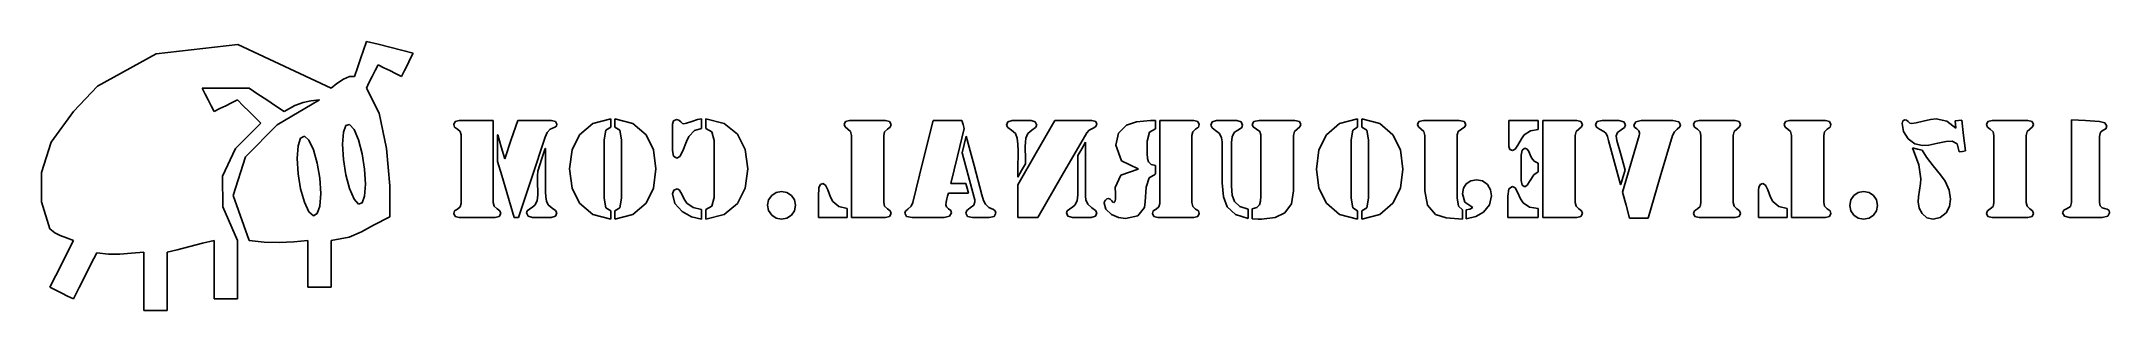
# Model space of a CAD drawing. Extents: x 0 to 56.3, y 0 to 7.4.
import ezdxf

# ---------------------------------------------------------------- set-up
doc = ezdxf.new("R2010")
doc.units = 0
doc.layers.add('Layer_1', color=7, linetype='CONTINUOUS')

msp = doc.modelspace()

# ---------------------------------------------------------------- linework, layer by layer
at = {"layer": 'Layer_1', "color": 7}
for p, q in [((8.808765, 7.120862), (8.888451, 7.359876)), ((8.888451, 7.359876), (9.207191, 7.280177)), ((1.574967, 6.137318), (3.169038, 7.019629)), ((3.169038, 7.019629), (5.39164, 7.276339)), ((5.39164, 7.276339), (7.932232, 6.08697)), ((8.649396, 6.64275), (8.729079, 6.88182)), ((8.729079, 6.88182), (8.808765, 7.120862)), ((9.207191, 7.280177), (9.525931, 7.200506)), ((9.525931, 7.200506), (9.844669, 7.120862)), ((9.844669, 7.120862), (10.163407, 7.041191)), ((10.083721, 6.88182), (10.004035, 6.722421)), ((10.163407, 7.041191), (10.083721, 6.88182)), ((7.932232, 6.08697), (8.089625, 6.21476)), ((8.089625, 6.21476), (8.262769, 6.33016)), ((8.262769, 6.33016), (8.430019, 6.403651)), ((8.430019, 6.403651), (8.569713, 6.403651)), ((8.569713, 6.403651), (8.649396, 6.64275)), ((8.968134, 6.244337), (8.888451, 6.084938)), ((9.047817, 6.403651), (8.968134, 6.244337)), ((9.127503, 6.563022), (9.047817, 6.403651)), ((9.207188, 6.722421), (9.127503, 6.563022)), ((9.36656, 6.64275), (9.207188, 6.722421)), ((9.525931, 6.563107), (9.36656, 6.64275)), ((9.6853, 6.483379), (9.525931, 6.563107)), ((9.844669, 6.403651), (9.6853, 6.483379)), ((9.924352, 6.563022), (9.844669, 6.403651)), ((10.004035, 6.722421), (9.924352, 6.563022)), ((0.919975, 5.449514), (1.574967, 6.137318)), ((4.744855, 6.085248), (4.426118, 6.085248)), ((4.426118, 6.085248), (4.505801, 5.925934)), ((4.505801, 5.925934), (4.585484, 5.766534)), ((4.585484, 5.766534), (4.66517, 5.607164)), ((5.063593, 6.085248), (4.744855, 6.085248)), ((5.382334, 6.085248), (5.063593, 6.085248)), ((5.063593, 5.607135), (5.222962, 5.686807)), ((5.222962, 5.686807), (5.382331, 5.766534)), ((5.382331, 5.766534), (5.541703, 5.607164)), ((5.701074, 6.085248), (5.382334, 6.085248)), ((5.940127, 5.925934), (5.701074, 6.085248)), ((6.179178, 5.766534), (5.940127, 5.925934)), ((6.418233, 5.607164), (6.179178, 5.766534)), ((6.46371, 5.088044), (7.613506, 5.766591)), ((7.169225, 5.699422), (6.943748, 5.609591)), ((7.377789, 5.743166), (7.169225, 5.699422)), ((7.613506, 5.766591), (7.377789, 5.743166)), ((8.888451, 6.084938), (9.237632, 5.40275)), ((0.318425, 4.619132), (0.919975, 5.449514)), ((4.66517, 5.607164), (4.744855, 5.447764)), ((4.744855, 5.447764), (4.904224, 5.527464)), ((4.904224, 5.527464), (5.063593, 5.607135)), ((6.019807, 5.129051), (5.327904, 4.444577)), ((5.541703, 5.607164), (5.701074, 5.447764)), ((5.60032, 4.216147), (6.46371, 5.088044)), ((5.701074, 5.447764), (5.860441, 5.28845)), ((5.860441, 5.28845), (6.019807, 5.129051)), ((6.657288, 5.447764), (6.418233, 5.607164)), ((6.943748, 5.609591), (6.657288, 5.447764)), ((8.333875, 5.068909), (8.267226, 4.884364)), ((8.432726, 5.098881), (8.333875, 5.068909)), ((8.553777, 4.961862), (8.432726, 5.098881)), ((9.237632, 5.40275), (9.44051, 4.443279)), ((11.303092, 5.176888), (11.265565, 5.097244)), ((11.265565, 5.097244), (11.290279, 5.026774)), ((11.415665, 5.203416), (11.303092, 5.176888)), ((11.878777, 5.203416), (11.415665, 5.203416)), ((12.34189, 5.203416), (11.878777, 5.203416)), ((12.341887, 4.088667), (12.341887, 5.203445)), ((13.004536, 5.203416), (12.828809, 4.683535)), ((13.465818, 5.203416), (13.004536, 5.203416)), ((13.9271, 5.203416), (13.465818, 5.203416)), ((14.034183, 5.17971), (13.9271, 5.203416)), ((14.069877, 5.108364), (14.034183, 5.17971)), ((14.056147, 5.054403), (14.069877, 5.108364)), ((15.045432, 5.121092), (14.686656, 4.819058)), ((15.536, 5.251027), (15.045432, 5.121092)), ((15.536, 5.139352), (15.536, 5.251027)), ((15.536, 5.027677), (15.536, 5.139352)), ((16.136399, 5.121064), (15.645829, 5.251027)), ((15.645829, 5.251027), (15.645829, 5.139352)), ((15.645829, 5.139352), (15.645829, 5.027677)), ((16.495174, 4.819058), (16.136399, 5.121064)), ((17.244219, 5.199832), (17.217678, 5.100885)), ((17.217678, 5.100885), (17.217678, 4.743959)), ((17.323843, 5.232514), (17.244219, 5.199832)), ((17.387912, 5.217274), (17.323843, 5.232514)), ((17.440995, 5.170594), (17.387912, 5.217274)), ((17.484929, 5.126398), (17.440995, 5.170594)), ((17.521538, 5.111722), (17.484929, 5.126398)), ((17.593843, 5.128091), (17.521538, 5.111722)), ((17.737535, 5.177452), (17.593843, 5.128091)), ((17.893127, 5.228732), (17.737535, 5.177452)), ((18.008446, 5.251027), (17.893127, 5.228732)), ((18.008446, 5.121064), (18.008446, 5.251027)), ((18.008446, 4.991101), (18.008446, 5.121064)), ((18.620748, 5.127499), (18.118279, 5.251027)), ((18.118279, 5.251027), (18.118279, 5.121064)), ((18.118279, 5.121064), (18.118279, 4.991129)), ((18.985929, 4.830008), (18.620748, 5.127499)), ((21.922432, 5.176888), (21.885819, 5.097216)), ((21.885819, 5.097216), (21.910533, 5.029539)), ((22.032259, 5.203416), (21.922432, 5.176888)), ((22.520999, 5.203416), (22.032259, 5.203416)), ((23.009738, 5.203416), (22.520999, 5.203416)), ((23.122313, 5.176888), (23.009738, 5.203416)), ((23.159836, 5.097273), (23.122313, 5.176888)), ((23.135122, 5.026774), (23.159836, 5.097273)), ((24.302342, 5.203304), (24.02777, 4.09036)), ((24.694066, 5.203304), (24.302342, 5.203304)), ((25.085789, 5.203304), (24.694066, 5.203304)), ((25.118739, 5.093463), (25.085789, 5.203304)), ((25.151689, 4.98365), (25.118739, 5.093463)), ((26.340212, 5.173247), (26.30177, 5.082654)), ((26.30177, 5.082654), (26.336554, 5.015823)), ((26.455531, 5.203247), (26.340212, 5.173247)), ((26.713629, 5.203247), (26.455531, 5.203247)), ((26.971728, 5.203247), (26.713629, 5.203247)), ((27.084304, 5.173247), (26.971728, 5.203247)), ((27.121827, 5.082654), (27.084304, 5.173247)), ((27.087962, 5.015823), (27.121827, 5.082654)), ((27.619689, 5.203614), (27.112644, 4.326834)), ((28.121241, 5.203614), (27.619689, 5.203614)), ((28.622794, 5.203614), (28.121241, 5.203614)), ((28.727131, 5.178778), (28.622794, 5.203614)), ((28.76191, 5.10461), (28.727131, 5.178778)), ((28.735381, 5.044158), (28.76191, 5.10461)), ((29.567296, 5.078815), (29.350385, 4.863762)), ((29.840955, 5.172146), (29.567296, 5.078815)), ((30.215289, 5.203416), (29.840955, 5.172146)), ((30.284846, 5.203416), (30.215289, 5.203416)), ((30.354405, 5.203416), (30.284846, 5.203416)), ((30.354405, 5.091769), (30.354405, 5.203416)), ((30.354405, 4.980094), (30.354405, 5.091769)), ((30.930974, 5.201046), (30.467861, 5.201046)), ((30.467909, 5.201356), (30.467909, 4.071959)), ((31.394086, 5.201046), (30.930974, 5.201046)), ((31.506662, 5.174799), (31.394086, 5.201046)), ((31.544183, 5.095156), (31.506662, 5.174799)), ((31.519489, 5.024657), (31.544183, 5.095156)), ((31.899137, 5.171017), (31.860695, 5.080368)), ((31.860695, 5.080368), (31.892728, 5.005296)), ((32.014456, 5.200989), (31.899137, 5.171017)), ((32.290859, 5.200989), (32.014456, 5.200989)), ((32.567261, 5.200989), (32.290859, 5.200989)), ((32.682586, 5.171017), (32.567261, 5.200989)), ((32.721025, 5.080368), (32.682586, 5.171017)), ((32.700874, 5.018166), (32.721025, 5.080368)), ((33.028523, 5.176746), (32.980926, 5.099841)), ((32.980926, 5.099841), (33.011143, 5.029314)), ((33.171296, 5.202429), (33.028523, 5.176746)), ((33.660034, 5.202429), (33.171296, 5.202429)), ((34.148775, 5.202429), (33.660034, 5.202429)), ((34.266843, 5.1759), (34.148775, 5.202429)), ((34.306196, 5.096285), (34.266843, 5.1759)), ((34.281502, 5.028467), (34.306196, 5.096285)), ((35.362413, 5.120048), (35.003635, 4.817986)), ((35.852983, 5.249955), (35.362413, 5.120048)), ((35.852983, 5.13828), (35.852983, 5.249955)), ((35.852983, 5.026661), (35.852983, 5.13828)), ((36.453382, 5.119992), (35.962812, 5.249955)), ((35.962812, 5.249955), (35.962812, 5.13828)), ((35.962812, 5.13828), (35.962812, 5.026661)), ((36.812155, 4.817986), (36.453382, 5.119992)), ((37.519703, 5.175843), (37.479429, 5.096172)), ((37.479429, 5.096172), (37.505055, 5.028495)), ((37.640511, 5.202372), (37.519703, 5.175843)), ((38.125591, 5.202372), (37.640511, 5.202372)), ((38.610666, 5.202372), (38.125591, 5.202372)), ((38.747942, 5.176803), (38.610655, 5.202485)), ((38.793702, 5.099954), (38.747942, 5.176803)), ((38.764432, 5.032249), (38.793702, 5.099954)), ((40.363834, 5.202259), (39.96296, 5.202259)), ((39.96296, 5.202259), (39.96296, 4.850836)), ((40.764711, 5.202259), (40.363834, 5.202259)), ((40.764711, 5.081468), (40.764711, 5.202259)), ((40.764711, 4.960649), (40.764711, 5.081468)), ((41.35228, 5.202231), (40.889171, 5.202231)), ((40.889171, 5.202231), (40.889171, 3.884253)), ((41.815393, 5.202231), (41.35228, 5.202231)), ((41.927969, 5.175702), (41.815393, 5.202231)), ((41.965493, 5.096087), (41.927969, 5.175702)), ((41.940798, 5.028298), (41.965493, 5.096087)), ((42.366579, 5.174884), (42.321731, 5.092588)), ((42.321731, 5.092588), (42.350119, 5.025729)), ((42.501117, 5.202259), (42.366579, 5.174884)), ((42.729928, 5.202259), (42.501117, 5.202259)), ((42.95874, 5.202259), (42.729928, 5.202259)), ((43.096024, 5.173247), (42.95874, 5.202259)), ((43.141787, 5.085419), (43.096024, 5.173247)), ((43.11066, 5.018589), (43.141787, 5.085419)), ((43.415469, 5.17113), (43.365132, 5.077828)), ((43.365132, 5.077828), (43.385282, 5.024685)), ((43.566483, 5.202429), (43.415469, 5.17113)), ((43.998481, 5.202429), (43.566483, 5.202429)), ((44.430472, 5.202429), (43.998481, 5.202429)), ((44.586979, 5.173106), (44.430472, 5.202429)), ((44.63915, 5.08525), (44.586979, 5.173106)), ((44.616262, 5.028495), (44.63915, 5.08525)), ((45.028182, 5.175815), (44.990667, 5.096116)), ((44.990667, 5.096116), (45.016292, 5.025645)), ((45.140752, 5.202062), (45.028182, 5.175815)), ((45.629519, 5.202288), (45.140783, 5.202288)), ((46.118263, 5.202288), (45.629519, 5.202288)), ((46.230836, 5.175759), (46.118263, 5.202288)), ((46.268352, 5.096116), (46.230836, 5.175759)), ((46.243657, 5.028354), (46.268352, 5.096116)), ((47.489719, 5.175618), (47.453132, 5.095974)), ((47.453132, 5.095974), (47.477826, 5.028269)), ((47.599546, 5.202146), (47.489719, 5.175618)), ((48.088287, 5.202146), (47.599546, 5.202146)), ((48.577028, 5.202146), (48.088287, 5.202146)), ((48.689604, 5.175618), (48.577028, 5.202146)), ((48.72712, 5.096003), (48.689604, 5.175618)), ((48.702397, 5.025504), (48.72712, 5.096003)), ((50.679945, 5.200171), (50.660726, 5.125946)), ((50.660726, 5.125946), (50.702839, 4.908156)), ((50.737603, 5.225006), (50.679945, 5.200171)), ((50.779713, 5.212306), (50.737603, 5.225006)), ((50.825473, 5.173896), (50.779713, 5.212306)), ((50.873984, 5.135457), (50.825473, 5.173896)), ((50.931642, 5.122757), (50.873984, 5.135457)), ((51.0433, 5.13828), (50.931642, 5.122757)), ((51.231842, 5.184987), (51.0433, 5.13828)), ((51.432276, 5.23432), (51.231842, 5.184987)), ((51.586956, 5.250689), (51.432276, 5.23432)), ((51.878004, 5.187556), (51.586956, 5.250689)), ((52.128775, 4.998072), (51.878004, 5.187556)), ((52.198292, 5.206464), (52.110431, 5.199409)), ((52.110431, 5.199409), (52.119603, 5.098768)), ((52.119603, 5.098768), (52.128775, 4.998072)), ((52.286159, 5.21352), (52.198292, 5.206464)), ((52.337408, 4.794364), (52.286159, 5.21352)), ((52.997184, 5.176182), (52.959668, 5.096511)), ((52.959668, 5.096511), (52.985294, 5.026012)), ((53.109754, 5.202429), (52.997184, 5.176182)), ((53.598512, 5.202372), (53.109774, 5.202372)), ((54.087248, 5.202372), (53.598512, 5.202372)), ((54.199826, 5.176126), (54.087248, 5.202372)), ((54.237342, 5.096511), (54.199826, 5.176126)), ((54.212647, 5.028721), (54.237342, 5.096511)), ((55.652636, 5.201949), (55.271901, 5.225656)), ((55.271977, 5.224668), (55.271977, 4.097077)), ((56.033379, 5.178242), (55.652636, 5.201949)), ((56.178904, 5.139775), (56.033379, 5.178242)), ((56.227409, 5.046473), (56.178904, 5.139775)), ((0.048255, 3.791233), (0.318425, 4.619132)), ((7.031479, 4.515867), (7.006307, 4.174208)), ((7.100128, 4.723131), (7.031479, 4.515867)), ((7.201945, 4.780083), (7.100128, 4.723131)), ((7.326627, 4.670637), (7.201945, 4.780083)), ((7.45131, 4.408058), (7.326627, 4.670637)), ((8.267226, 4.884364), (8.242782, 4.55851)), ((8.242782, 4.55851), (8.267231, 4.1472)), ((8.67483, 4.675943), (8.553777, 4.961862)), ((8.773683, 4.300334), (8.67483, 4.675943)), ((11.290279, 5.026774), (11.364412, 4.969144)), ((11.364412, 4.969144), (11.438548, 4.90776)), ((11.438548, 4.90776), (11.463257, 4.819058)), ((11.463257, 4.819058), (11.463257, 3.881854)), ((12.462707, 4.811692), (12.459041, 4.811692)), ((12.459041, 4.811692), (12.459041, 4.451068)), ((12.466373, 4.811692), (12.462707, 4.811692)), ((12.559728, 4.487673), (12.466373, 4.811692)), ((12.828809, 4.683535), (12.653083, 4.163682)), ((13.387105, 3.657826), (13.751371, 4.748785)), ((13.751371, 4.748785), (13.810862, 4.879651)), ((13.810862, 4.879651), (13.886827, 4.964798)), ((13.886827, 4.964798), (13.929843, 4.987093)), ((13.929843, 4.987093), (14.014961, 5.023782)), ((14.014961, 5.023782), (14.056147, 5.054403)), ((14.686656, 4.819058), (14.483474, 4.406252)), ((15.356613, 4.679894), (15.401461, 4.942587)), ((15.356613, 3.885467), (15.356613, 4.679894)), ((15.401461, 4.942587), (15.536, 5.027677)), ((15.645829, 5.027677), (15.783116, 4.94332)), ((15.783116, 4.94332), (15.828877, 4.679894)), ((15.828877, 4.679894), (15.828877, 3.885467)), ((16.698358, 4.406252), (16.495174, 4.819058)), ((17.217678, 4.743959), (17.217678, 4.387004)), ((17.499577, 4.383335), (17.598424, 4.635021)), ((17.598424, 4.635021), (17.660659, 4.76775)), ((17.660659, 4.76775), (17.813505, 4.929746)), ((17.813505, 4.929746), (18.008451, 4.991072)), ((18.118279, 4.991129), (18.288515, 4.89952)), ((18.288515, 4.89952), (18.345259, 4.661634)), ((18.345259, 4.661634), (18.345259, 3.885495)), ((19.194604, 4.414492), (18.985929, 4.830008)), ((21.910533, 5.029539), (21.984667, 4.972756)), ((21.984667, 4.972756), (22.058802, 4.903273)), ((22.058802, 4.903273), (22.08351, 4.797073)), ((22.08351, 4.797073), (22.08351, 3.682295)), ((22.962139, 4.797129), (22.986853, 4.900536)), ((22.962139, 3.885495), (22.962139, 4.797129)), ((22.986853, 4.900536), (23.060987, 4.969172)), ((23.060987, 4.969172), (23.135122, 5.026774)), ((24.968641, 4.23864), (25.151689, 4.98365)), ((25.151686, 4.549762), (25.096771, 4.324633)), ((25.2066, 4.77489), (25.151686, 4.549762)), ((25.41894, 3.978741), (25.206604, 4.774947)), ((26.336554, 5.015823), (26.440889, 4.939877)), ((26.440889, 4.939877), (26.547059, 4.848353)), ((26.547059, 4.848353), (26.59465, 4.727533)), ((26.59465, 4.727533), (26.609295, 4.560063)), ((26.609295, 4.560063), (26.616615, 4.372441)), ((26.810643, 4.493232), (26.817044, 4.617721)), ((26.817044, 4.617721), (26.828948, 4.727533)), ((26.828948, 4.727533), (26.877456, 4.848353)), ((26.877456, 4.848353), (26.986369, 4.939877)), ((26.986369, 4.939877), (27.087962, 5.015823)), ((27.817392, 3.718956), (28.483686, 4.870338)), ((28.450797, 4.617692), (28.346459, 4.434615)), ((28.450717, 3.940444), (28.450717, 4.617721)), ((28.483686, 4.870338), (28.546839, 4.938015)), ((28.546839, 4.938015), (28.655755, 4.994798)), ((28.655755, 4.994798), (28.735381, 5.044158)), ((29.350385, 4.863762), (29.27808, 4.533336)), ((29.27808, 4.533336), (29.428183, 4.10958)), ((30.131085, 4.646987), (30.186917, 4.891335)), ((30.131085, 4.476722), (30.131085, 4.646987)), ((30.186917, 4.891335), (30.354405, 4.980094)), ((31.346498, 4.795013), (31.371221, 4.898419)), ((31.346498, 3.883407), (31.346498, 4.795013)), ((31.371221, 4.898419), (31.445352, 4.967084)), ((31.445352, 4.967084), (31.519489, 5.024657)), ((31.892728, 5.005296), (31.988827, 4.933951)), ((31.988827, 4.933951), (32.098657, 4.84697)), ((32.098657, 4.84697), (32.149908, 4.732585)), ((32.149908, 4.732585), (32.163653, 4.624579)), ((32.163653, 4.624579), (32.168225, 4.505594)), ((32.168225, 4.505594), (32.168225, 4.007697)), ((32.417161, 4.604513), (32.437284, 4.761936)), ((32.417161, 4.011451), (32.417161, 4.604513)), ((32.437284, 4.761936), (32.497688, 4.875446)), ((32.497688, 4.875446), (32.548028, 4.915634)), ((32.548028, 4.915634), (32.640467, 4.970527)), ((32.640467, 4.970527), (32.700874, 5.018166)), ((33.011143, 5.029314), (33.101748, 4.971656)), ((33.101748, 4.971656), (33.189612, 4.906773)), ((33.189612, 4.906773), (33.218881, 4.81426)), ((33.218881, 4.81426), (33.218881, 3.981422)), ((34.108539, 4.796113), (34.133233, 4.902229)), ((34.108539, 4.0456), (34.108539, 4.796113)), ((34.133233, 4.902229), (34.20737, 4.971797)), ((34.20737, 4.971797), (34.281502, 5.028467)), ((35.003635, 4.817986), (34.800455, 4.405207)), ((35.673597, 4.67885), (35.718442, 4.941542)), ((35.673597, 3.884423), (35.673597, 4.67885)), ((35.718442, 4.941542), (35.852983, 5.026661)), ((35.962812, 5.026661), (36.100097, 4.942304)), ((36.100097, 4.942304), (36.145859, 4.67885)), ((36.145859, 4.67885), (36.145859, 3.884423)), ((37.01534, 4.405207), (36.812155, 4.817986)), ((37.505055, 5.028495), (37.581935, 4.971712)), ((37.581935, 4.971712), (37.656072, 4.902229)), ((37.656072, 4.902229), (37.680767, 4.796)), ((37.680767, 4.796), (37.680767, 4.045515)), ((38.559404, 4.81807), (38.588707, 4.901354)), ((38.559404, 3.95955), (38.559404, 4.81807)), ((38.588707, 4.901354), (38.676568, 4.968156)), ((38.676568, 4.968156), (38.764432, 5.032249)), ((39.96296, 4.850836), (39.96296, 4.499413)), ((40.139588, 4.426261), (40.211888, 4.536074)), ((40.211888, 4.536074), (40.306162, 4.708145)), ((40.306162, 4.708145), (40.383956, 4.814288)), ((40.383956, 4.814288), (40.550532, 4.924101)), ((40.550532, 4.924101), (40.764697, 4.96079)), ((41.767836, 4.795916), (41.79253, 4.902031)), ((41.767836, 3.884338), (41.767836, 4.795916)), ((41.79253, 4.902031), (41.866661, 4.971599)), ((41.866661, 4.971599), (41.940798, 5.028298)), ((42.350119, 5.025729), (42.435235, 4.971712)), ((42.435235, 4.971712), (42.546896, 4.909482)), ((42.546896, 4.909482), (42.61096, 4.847308)), ((42.61096, 4.847308), (42.646662, 4.772322)), ((42.646662, 4.772322), (42.68052, 4.664231)), ((42.68052, 4.664231), (42.841604, 4.063831)), ((42.889167, 4.78886), (42.921207, 4.876716)), ((42.893739, 4.725671), (42.889167, 4.78886)), ((42.907455, 4.660731), (42.893739, 4.725671)), ((43.017287, 4.256222), (42.907455, 4.660731)), ((42.921207, 4.876716), (43.017307, 4.949953)), ((43.017307, 4.949953), (43.11066, 5.018589)), ((43.511788, 4.799359), (43.286637, 4.025082)), ((43.385282, 5.024685), (43.445689, 4.975324)), ((43.445689, 4.975324), (43.50335, 4.92492)), ((43.50335, 4.92492), (43.522569, 4.869181)), ((43.520029, 4.835145), (43.511788, 4.799359)), ((43.522569, 4.869181), (43.520029, 4.835145)), ((44.086331, 3.670301), (44.41948, 4.792388)), ((44.41948, 4.792388), (44.467991, 4.893028)), ((44.467991, 4.893028), (44.547617, 4.9681)), ((44.547617, 4.9681), (44.616262, 5.028495)), ((45.016292, 5.025645), (45.093178, 4.968015)), ((45.093178, 4.968015), (45.167312, 4.899435)), ((45.167312, 4.899435), (45.192007, 4.795944)), ((45.192007, 4.795944), (45.192007, 3.880726)), ((46.070694, 4.795944), (46.095389, 4.902116)), ((46.070694, 3.884423), (46.070694, 4.795944)), ((46.095389, 4.902116), (46.16952, 4.971684)), ((46.16952, 4.971684), (46.243657, 5.028354)), ((47.477826, 5.028269), (47.551955, 4.971486)), ((47.551955, 4.971486), (47.626089, 4.902031)), ((47.626089, 4.902031), (47.650783, 4.795803)), ((47.650783, 4.795803), (47.650783, 3.680997)), ((48.529445, 4.795831), (48.55414, 4.899266)), ((48.529445, 3.884253), (48.529445, 4.795831)), ((48.55414, 4.899266), (48.628266, 4.967902)), ((48.628266, 4.967902), (48.702397, 5.025504)), ((50.702839, 4.908156), (50.829142, 4.708624)), ((50.829142, 4.708624), (51.010357, 4.568586)), ((51.010357, 4.568586), (51.217203, 4.521906)), ((51.217203, 4.521906), (51.393843, 4.537711)), ((51.393843, 4.537711), (51.63089, 4.584334)), ((51.63089, 4.584334), (51.86153, 4.631042)), ((51.86153, 4.631042), (52.026278, 4.646282)), ((52.026278, 4.646282), (52.16173, 4.572142)), ((52.16173, 4.572142), (52.216645, 4.349751)), ((52.388665, 4.375179), (52.337408, 4.794364)), ((52.985294, 5.026012), (53.06218, 4.96841)), ((53.06218, 4.96841), (53.136314, 4.899858)), ((53.136314, 4.899858), (53.161008, 4.796367)), ((53.161008, 4.796367), (53.161008, 3.881092)), ((54.039688, 4.796367), (54.064382, 4.902483)), ((54.039688, 3.884733), (54.039688, 4.796367)), ((54.064382, 4.902483), (54.138513, 4.972051)), ((54.138513, 4.972051), (54.212647, 5.028721)), ((56.03343, 4.771955), (56.058124, 4.885408)), ((56.03343, 3.871356), (56.03343, 4.771955)), ((56.058124, 4.885408), (56.132258, 4.940329)), ((56.132258, 4.940329), (56.203646, 4.981449)), ((56.203646, 4.981449), (56.227409, 5.046473)), ((5.327904, 4.444577), (4.973052, 3.690282)), ((5.265413, 3.163204), (5.60032, 4.216147)), ((7.006307, 4.174208), (7.031478, 3.757507)), ((7.553126, 4.047434), (7.45131, 4.408058)), ((7.621769, 3.635333), (7.553126, 4.047434)), ((8.267231, 4.1472), (8.333873, 3.729765)), ((8.840338, 3.882899), (8.773683, 4.300334)), ((9.44051, 4.443279), (9.526733, 3.428041)), ((12.341887, 2.973917), (12.341887, 4.088667)), ((12.459041, 4.451068), (12.459041, 4.090473)), ((12.45905, 4.089824), (12.571626, 3.709078)), ((12.653083, 4.163682), (12.559728, 4.487673)), ((13.660756, 4.173983), (13.553673, 3.8262)), ((13.755026, 4.441247), (13.660756, 4.173983)), ((13.758692, 4.441247), (13.755026, 4.441247)), ((13.762358, 4.441247), (13.758692, 4.441247)), ((13.762354, 3.851826), (13.762354, 4.441304)), ((14.483474, 4.406252), (14.415744, 3.885467)), ((16.766086, 3.885467), (16.698358, 4.406252)), ((17.217678, 4.387004), (17.246971, 4.230484)), ((17.246971, 4.230484), (17.334833, 4.178301)), ((17.334833, 4.178301), (17.418121, 4.22958)), ((17.418121, 4.22958), (17.499577, 4.383335)), ((19.264162, 3.885495), (19.194604, 4.414492)), ((24.02777, 4.09036), (23.753197, 2.977473)), ((24.785592, 3.49363), (24.968641, 4.23864)), ((25.096771, 4.324633), (25.259684, 3.716867)), ((25.631276, 3.18248), (25.41894, 3.978741)), ((27.112644, 4.326834), (26.6056, 3.450054)), ((26.612935, 4.013652), (26.607446, 3.796736)), ((26.617519, 4.216852), (26.612935, 4.013652)), ((26.616615, 4.372441), (26.617519, 4.216852)), ((26.711756, 3.841581), (26.817924, 4.024631)), ((26.811546, 4.389798), (26.810643, 4.493232)), ((26.814284, 4.255263), (26.811546, 4.389798)), ((26.817021, 4.111527), (26.814284, 4.255263)), ((26.817924, 4.024631), (26.817021, 4.111527)), ((28.346459, 4.434615), (28.242122, 4.251594)), ((28.242122, 4.251594), (28.242122, 3.71523)), ((28.450717, 3.263139), (28.450717, 3.940444)), ((29.428183, 4.10958), (29.878479, 3.892664)), ((30.131085, 4.306458), (30.131085, 4.476722)), ((30.140229, 4.173757), (30.131085, 4.306458)), ((30.16769, 4.083164), (30.140229, 4.173757)), ((30.239995, 4.007218), (30.16769, 4.083164)), ((30.354399, 3.977217), (30.239995, 4.007218)), ((30.354399, 3.863736), (30.354399, 3.977217)), ((30.467909, 4.071959), (30.467909, 2.942534)), ((32.168225, 4.007697), (32.168225, 3.509801)), ((32.417161, 3.418361), (32.417161, 4.011451)), ((33.218881, 3.981422), (33.218881, 3.148528)), ((34.108539, 3.295114), (34.108539, 4.0456)), ((34.800455, 4.405207), (34.732724, 3.884423)), ((37.083068, 3.884423), (37.01534, 4.405207)), ((37.680767, 4.045515), (37.680767, 3.295002)), ((38.559404, 3.101058), (38.559404, 3.95955)), ((39.96296, 4.499413), (39.989489, 4.416976)), ((39.989489, 4.416976), (40.069112, 4.3896)), ((40.069112, 4.3896), (40.139588, 4.426261)), ((40.32537, 4.400833), (40.299744, 4.258028)), ((40.299744, 4.258028), (40.299744, 3.915749)), ((40.40225, 4.448416), (40.32537, 4.400833)), ((40.466317, 4.42612), (40.40225, 4.448416)), ((40.512082, 4.360221), (40.466317, 4.42612)), ((40.545032, 4.275103), (40.512082, 4.360221)), ((40.577981, 4.18815), (40.545032, 4.275103)), ((40.653944, 4.099335), (40.577981, 4.18815)), ((40.764688, 4.045374), (40.653944, 4.099335)), ((40.764688, 3.924555), (40.764688, 4.045374)), ((42.841604, 4.063831), (43.002685, 3.463404)), ((43.127117, 3.851685), (43.017287, 4.256222)), ((43.286637, 4.025082), (43.061489, 3.250806)), ((51.078056, 4.42643), (50.946264, 4.459592)), ((50.946264, 4.459592), (51.1165, 4.002871)), ((51.209851, 4.393298), (51.078056, 4.42643)), ((51.1165, 4.002871), (51.173241, 3.621222)), ((51.325153, 4.209571), (51.209831, 4.393523)), ((51.510031, 3.972532), (51.325153, 4.209571)), ((51.711388, 3.722625), (51.510031, 3.972532)), ((52.216597, 4.349779), (52.302627, 4.362479)), ((52.302627, 4.362479), (52.388665, 4.375179)), ((55.271977, 4.097077), (55.271977, 2.969543)), ((0.048264, 3.788128), (0.048255, 3.791233)), ((0.054584, 2.992713), (0.048264, 3.788298)), ((0.048264, 3.788298), (0.048264, 3.788128)), ((4.973052, 3.690282), (4.982202, 2.858488)), ((7.031478, 3.757507), (7.100128, 3.345463)), ((7.646946, 3.21866), (7.621769, 3.635333)), ((8.333873, 3.729765), (8.432723, 3.354184)), ((8.840327, 3.145734), (8.864768, 3.471644)), ((8.864768, 3.471644), (8.840338, 3.882899)), ((9.526733, 3.428041), (9.525943, 2.578778)), ((11.463257, 3.881854), (11.463257, 2.944594)), ((12.571626, 3.709078), (12.909348, 2.566868)), ((13.022839, 2.566868), (13.387105, 3.657826)), ((13.543609, 3.69714), (13.542706, 3.507656)), ((13.542706, 3.507656), (13.550941, 3.245895)), ((13.553673, 3.8262), (13.543609, 3.69714)), ((13.762354, 3.262461), (13.762354, 3.851826)), ((14.415744, 3.885467), (14.483474, 3.364682)), ((15.356613, 3.09104), (15.356613, 3.885467)), ((15.828877, 3.885467), (15.828877, 3.09104)), ((16.698358, 3.364682), (16.766086, 3.885467)), ((18.345259, 3.885495), (18.345259, 3.109412)), ((19.194604, 3.359207), (19.264162, 3.885495)), ((21.197556, 3.383704), (21.192064, 3.31693)), ((21.237828, 3.463375), (21.197556, 3.383704)), ((21.307385, 3.489904), (21.237828, 3.463375)), ((21.378775, 3.447035), (21.307385, 3.489904)), ((21.43918, 3.318031), (21.378775, 3.447035)), ((22.08351, 3.682295), (22.08351, 2.567517)), ((22.962139, 2.973917), (22.962139, 3.885495)), ((24.992437, 3.49363), (24.785592, 3.49363)), ((25.199282, 3.49363), (24.992437, 3.49363)), ((25.234061, 3.360026), (25.199282, 3.49363)), ((25.259684, 3.716867), (25.422597, 3.109186)), ((26.605588, 3.658532), (26.711756, 3.841581)), ((26.607446, 3.796736), (26.605612, 3.658532)), ((26.605612, 3.449857), (26.605612, 3.008687)), ((27.151096, 2.567546), (27.817392, 3.718956)), ((28.242122, 3.71523), (28.242122, 3.178895)), ((29.414453, 3.713424), (29.259775, 3.378455)), ((29.259775, 3.378455), (29.260622, 3.358981)), ((29.878479, 3.883632), (29.414453, 3.713424)), ((29.878479, 3.892664), (29.878479, 3.888148)), ((29.878479, 3.888148), (29.878479, 3.883632)), ((30.068861, 2.989298), (30.101813, 3.392848)), ((30.101813, 3.392848), (30.177779, 3.640865)), ((30.177779, 3.640865), (30.354419, 3.747968)), ((30.354399, 3.750226), (30.354399, 3.863736)), ((31.346498, 2.971829), (31.346498, 3.883407)), ((32.168225, 3.509801), (32.202091, 3.126346)), ((32.439118, 3.172178), (32.417161, 3.418361)), ((34.732724, 3.884423), (34.800455, 3.36361)), ((35.673597, 3.089995), (35.673597, 3.884423)), ((36.145859, 3.884423), (36.145859, 3.089995)), ((37.01534, 3.36361), (37.083068, 3.884423)), ((38.80836, 3.48536), (38.728734, 3.364569)), ((38.93192, 3.56506), (38.80836, 3.48536)), ((39.090252, 3.591589), (38.93192, 3.56506)), ((39.253165, 3.559641), (39.090252, 3.591589)), ((39.383131, 3.463516), (39.253165, 3.559641)), ((39.468249, 3.321643), (39.383131, 3.463516)), ((40.065451, 3.408314), (39.969352, 3.343403)), ((40.135925, 3.369), (40.065451, 3.408314)), ((40.299744, 3.915749), (40.299744, 3.57347)), ((40.299744, 3.57347), (40.32537, 3.441644)), ((40.32537, 3.441644), (40.40225, 3.3979)), ((40.40225, 3.3979), (40.467234, 3.441644)), ((40.467234, 3.441644), (40.545029, 3.57347)), ((40.545029, 3.57347), (40.645706, 3.726294)), ((40.645706, 3.726294), (40.764688, 3.804102)), ((40.764688, 3.803764), (40.764688, 3.924555)), ((40.889171, 3.884253), (40.889171, 2.566304)), ((41.767836, 2.972704), (41.767836, 3.884338)), ((43.002628, 3.463601), (43.006269, 3.463601)), ((43.006269, 3.463601), (43.009966, 3.463601)), ((43.009966, 3.463601), (43.068541, 3.657685)), ((43.068541, 3.657685), (43.127117, 3.851685)), ((43.753184, 2.548185), (44.086331, 3.670301)), ((45.192007, 3.880726), (45.192007, 2.965451)), ((46.070694, 2.972788), (46.070694, 3.884423)), ((46.764848, 3.382744), (46.759373, 3.315971)), ((46.805104, 3.462416), (46.764848, 3.382744)), ((46.874661, 3.488662), (46.805104, 3.462416)), ((46.946057, 3.445793), (46.874661, 3.488662)), ((47.006456, 3.316761), (46.946057, 3.445793)), ((47.650783, 3.680997), (47.650783, 2.566247)), ((48.529445, 2.972676), (48.529445, 3.884253)), ((51.164972, 3.489396), (51.140278, 3.306403)), ((51.173241, 3.621222), (51.164972, 3.489396)), ((51.832199, 3.551513), (51.711388, 3.722625)), ((51.944769, 3.308012), (51.832199, 3.551513)), ((53.161008, 3.881092), (53.161008, 2.965818)), ((54.039688, 2.973155), (54.039688, 3.884733)), ((56.03343, 2.970728), (56.03343, 3.871356)), ((0.282509, 2.259161), (0.054584, 2.992713)), ((4.982202, 2.858488), (5.382329, 1.941633)), ((5.701074, 1.94169), (5.265413, 3.163204)), ((7.100128, 3.345463), (7.201945, 2.984811)), ((7.201945, 2.984811), (7.326627, 2.72226)), ((7.553126, 2.669738), (7.621772, 2.876974)), ((7.621772, 2.876974), (7.646946, 3.21866)), ((8.432723, 3.354184), (8.553774, 3.068292)), ((8.553774, 3.068292), (8.674828, 2.931161)), ((8.674828, 2.931161), (8.773681, 2.961161)), ((8.773681, 2.961161), (8.840327, 3.145734)), ((11.438548, 2.855807), (11.364412, 2.794509)), ((11.463257, 2.944594), (11.438548, 2.855807)), ((12.367515, 2.86958), (12.341887, 2.973917)), ((12.444394, 2.798149), (12.367515, 2.86958)), ((13.420052, 2.854255), (13.326697, 2.793803)), ((13.473136, 2.903644), (13.420052, 2.854255)), ((13.533542, 3.019863), (13.473136, 2.903644)), ((13.553678, 3.178246), (13.533542, 3.019863)), ((13.550941, 3.245895), (13.553678, 3.178246)), ((13.767846, 3.125188), (13.762354, 3.262461)), ((13.78432, 3.013513), (13.767846, 3.125188)), ((13.836489, 2.907369), (13.78432, 3.013513)), ((13.941742, 2.823154), (13.836489, 2.907369)), ((14.037842, 2.752655), (13.941742, 2.823154)), ((14.483474, 3.364682), (14.686656, 2.951932)), ((14.686656, 2.951932), (15.045432, 2.649898)), ((15.401461, 2.82767), (15.356613, 3.09104)), ((15.536, 2.743229), (15.401461, 2.82767)), ((15.783116, 2.828404), (15.645829, 2.743229)), ((15.828877, 3.09104), (15.783116, 2.828404)), ((16.136399, 2.649813), (16.495174, 2.951932)), ((16.495174, 2.951932), (16.698358, 3.364682)), ((17.247887, 3.312584), (17.217681, 3.208246)), ((17.217681, 3.208246), (17.28358, 2.950126)), ((17.338494, 3.347467), (17.247887, 3.312584)), ((17.28358, 2.950126), (17.481271, 2.724997)), ((17.399816, 3.314334), (17.338494, 3.347467)), ((17.459306, 3.2155), (17.399816, 3.314334)), ((17.535272, 3.061717), (17.459306, 3.2155)), ((17.609406, 2.959242), (17.535272, 3.061717)), ((17.778727, 2.841216), (17.609406, 2.959242)), ((18.008451, 2.779833), (17.778727, 2.841216)), ((18.288515, 2.871414), (18.118279, 2.779918)), ((18.345259, 3.109412), (18.288515, 2.871414)), ((18.618917, 2.642645), (18.985929, 2.944623)), ((18.985929, 2.944623), (19.194604, 3.359207)), ((19.831616, 3.042554), (19.804158, 2.897012)), ((19.804158, 2.897012), (19.831616, 2.751526)), ((19.913987, 3.164276), (19.831616, 3.042554)), ((20.035714, 3.246629), (19.913987, 3.164276)), ((20.181238, 3.274004), (20.035714, 3.246629)), ((20.329507, 3.246629), (20.181238, 3.274004)), ((20.452149, 3.164276), (20.329507, 3.246629)), ((20.531775, 3.04436), (20.452149, 3.164276)), ((20.531774, 2.748958), (20.558315, 2.897209)), ((20.558318, 2.897012), (20.531775, 3.04436)), ((21.192064, 3.31693), (21.19023, 3.204352)), ((21.19023, 3.204352), (21.19023, 2.885808)), ((21.19023, 2.885808), (21.19023, 2.56732)), ((21.5124, 3.121266), (21.43918, 3.318031)), ((21.578296, 2.999515), (21.5124, 3.121266)), ((21.742126, 2.862327), (21.578296, 2.999515)), ((21.97002, 2.809156), (21.742126, 2.862327)), ((22.986853, 2.870455), (22.962139, 2.973917)), ((23.060988, 2.801875), (22.986853, 2.870455)), ((23.703775, 2.869495), (23.621402, 2.794396)), ((23.753197, 2.977473), (23.703775, 2.869495)), ((24.650135, 2.911631), (24.656544, 2.983033)), ((24.669357, 2.853098), (24.650135, 2.911631)), ((24.656544, 2.983033), (24.675766, 3.072752)), ((24.727016, 2.801818), (24.669357, 2.853098)), ((24.675766, 3.072752), (24.70048, 3.149629)), ((24.70048, 3.149629), (24.723357, 3.226478)), ((24.723355, 3.226422), (24.996097, 3.226422)), ((24.996097, 3.226422), (25.26884, 3.226422)), ((25.316433, 2.823578), (25.223079, 2.752204)), ((25.26884, 3.226422), (25.234061, 3.360026)), ((25.409788, 2.903221), (25.316433, 2.823578)), ((25.440902, 2.995648), (25.409788, 2.903221)), ((25.422597, 3.109186), (25.436325, 3.045969)), ((25.436325, 3.045969), (25.440902, 2.995648)), ((25.678869, 3.027794), (25.631276, 3.18248)), ((25.726461, 2.929891), (25.678869, 3.027794)), ((25.817985, 2.837463), (25.726461, 2.929891)), ((25.946119, 2.779777), (25.817985, 2.837463)), ((26.605612, 3.008687), (26.605612, 2.567546)), ((28.108496, 2.854932), (28.015141, 2.79448)), ((28.161579, 2.904321), (28.108496, 2.854932)), ((28.221985, 3.020569), (28.161579, 2.904321)), ((28.242122, 3.178895), (28.221985, 3.020569)), ((28.453539, 3.143251), (28.450717, 3.263139)), ((28.46178, 3.047154), (28.453539, 3.143251)), ((28.510289, 2.9291), (28.46178, 3.047154)), ((28.619204, 2.831141), (28.510289, 2.9291)), ((28.723539, 2.751554), (28.619204, 2.831141)), ((28.965062, 3.001998), (28.955918, 2.957125)), ((28.955918, 2.957125), (29.007172, 2.788723)), ((28.992522, 3.041284), (28.965062, 3.001998)), ((29.029137, 3.068659), (28.992522, 3.041284)), ((29.073065, 3.07769), (29.029137, 3.068659)), ((29.123405, 3.064144), (29.073065, 3.07769)), ((29.164587, 3.023024), (29.123405, 3.064144)), ((29.195711, 2.984614), (29.164587, 3.023024)), ((29.223171, 2.971914), (29.195711, 2.984614)), ((29.247893, 2.994774), (29.223171, 2.971914)), ((29.263444, 3.063382), (29.247893, 2.994774)), ((29.260622, 3.358981), (29.263444, 3.24279)), ((29.263444, 3.24279), (29.265137, 3.14119)), ((29.265137, 3.14119), (29.263444, 3.063382)), ((29.870244, 2.61304), (30.050545, 2.832722)), ((30.050545, 2.832722), (30.068861, 2.989298)), ((30.443186, 2.858319), (30.369052, 2.796117)), ((30.467909, 2.942534), (30.443186, 2.858319)), ((31.371221, 2.8656), (31.346498, 2.971829)), ((31.445355, 2.796117), (31.371221, 2.8656)), ((32.202091, 3.126346), (32.30368, 2.854509)), ((32.30368, 2.854509), (32.528831, 2.645806)), ((32.505014, 2.99737), (32.439118, 3.172178)), ((32.65054, 2.864584), (32.505014, 2.99737)), ((32.874771, 2.796004), (32.65054, 2.864584)), ((33.109086, 2.839184), (32.984612, 2.804274)), ((33.182305, 2.914199), (33.109086, 2.839184)), ((33.209737, 3.005752), (33.182305, 2.914199)), ((33.218881, 3.148528), (33.209737, 3.005752)), ((33.874235, 2.69099), (34.049964, 2.937228)), ((34.049964, 2.937228), (34.108539, 3.295114)), ((34.800455, 3.36361), (35.003635, 2.950888)), ((35.003635, 2.950888), (35.362413, 2.648882)), ((35.718442, 2.826597), (35.673597, 3.089995)), ((35.852983, 2.742213), (35.718442, 2.826597)), ((36.100097, 2.827331), (35.962812, 2.742213)), ((36.145859, 3.089995), (36.100097, 2.827331)), ((36.453382, 2.648797), (36.812155, 2.950888)), ((36.812155, 2.950888), (37.01534, 3.36361)), ((37.680767, 3.295002), (37.753075, 2.897802)), ((37.753075, 2.897802), (37.969985, 2.65066)), ((38.595096, 2.870455), (38.559404, 3.101058)), ((38.70218, 2.771564), (38.595096, 2.870455)), ((38.728734, 3.364569), (38.702205, 3.207174)), ((38.702205, 3.207174), (38.772682, 2.984755)), ((38.772682, 2.984755), (38.984103, 2.837406)), ((38.984103, 2.837406), (38.901731, 2.791686)), ((39.280611, 2.709419), (39.44261, 2.906156)), ((39.44261, 2.906156), (39.496607, 3.152366)), ((39.496607, 3.152366), (39.468249, 3.321643)), ((39.969352, 3.343403), (39.937311, 3.148444)), ((39.937311, 3.148444), (39.937311, 2.857388)), ((39.937311, 2.857388), (39.937311, 2.566304)), ((40.200904, 3.250947), (40.135925, 3.369)), ((40.282365, 3.075207), (40.200904, 3.250947)), ((40.358328, 2.965366), (40.282365, 3.075207)), ((40.529481, 2.847312), (40.358328, 2.965366)), ((40.764694, 2.807971), (40.529481, 2.847312)), ((41.79253, 2.869269), (41.767836, 2.972704)), ((41.866661, 2.800689), (41.79253, 2.869269)), ((43.06126, 3.251088), (43.154616, 2.899665)), ((43.154616, 2.899665), (43.24797, 2.548185)), ((45.167312, 2.867548), (45.093181, 2.800718)), ((45.192007, 2.965451), (45.167312, 2.867548)), ((46.095389, 2.869298), (46.070694, 2.972788)), ((46.169523, 2.800718), (46.095389, 2.869298)), ((46.759373, 3.315971), (46.75768, 3.203392)), ((46.75768, 3.203392), (46.75768, 2.884904)), ((46.75768, 2.884904), (46.75768, 2.56636)), ((47.079676, 3.119996), (47.006456, 3.316761)), ((47.145572, 2.998245), (47.079676, 3.119996)), ((47.309402, 2.861057), (47.145572, 2.998245)), ((47.537296, 2.807886), (47.309402, 2.861057)), ((48.55414, 2.869185), (48.529445, 2.972676)), ((48.628274, 2.800605), (48.55414, 2.869185)), ((49.26545, 3.04134), (49.238018, 2.895855)), ((49.238018, 2.895855), (49.26545, 2.750341)), ((49.347819, 3.163091), (49.26545, 3.04134)), ((49.46955, 3.245472), (49.347819, 3.163091)), ((49.615073, 3.272847), (49.46955, 3.245472)), ((49.763341, 3.245472), (49.615073, 3.272847)), ((49.885983, 3.163091), (49.763341, 3.245472)), ((49.965609, 3.043203), (49.885983, 3.163091)), ((49.992167, 2.895855), (49.965609, 3.043203)), ((49.965618, 2.747688), (49.992175, 2.895968)), ((51.112846, 3.126092), (51.103673, 2.995169)), ((51.103673, 2.995169), (51.129299, 2.814857)), ((51.140278, 3.306403), (51.112846, 3.126092)), ((51.129299, 2.814857), (51.206182, 2.669371)), ((51.857836, 2.691131), (51.951192, 2.862327)), ((51.982288, 3.068236), (51.944769, 3.308012)), ((51.951192, 2.862327), (51.982288, 3.068236)), ((53.136314, 2.867915), (53.062188, 2.801113)), ((53.161008, 2.965818), (53.136314, 2.867915)), ((54.064382, 2.869664), (54.039688, 2.973155)), ((54.138519, 2.801113), (54.064382, 2.869664)), ((55.241796, 2.863343), (55.151183, 2.80845)), ((55.271977, 2.969543), (55.241796, 2.863343)), ((56.050843, 2.881913), (56.03343, 2.970728)), ((56.103011, 2.827952), (56.050843, 2.881913)), ((56.172571, 2.809325), (56.103011, 2.827952)), ((0.410962, 2.149038), (0.282509, 2.259161)), ((7.326627, 2.72226), (7.45131, 2.612814)), ((7.45131, 2.612814), (7.553126, 2.669738)), ((9.085726, 2.353028), (8.758866, 2.170741)), ((9.525943, 2.578778), (9.085726, 2.353028)), ((11.290279, 2.743314), (11.265565, 2.677358)), ((11.265565, 2.677358), (11.303093, 2.595006)), ((11.364412, 2.794509), (11.290279, 2.743314)), ((11.303093, 2.595006), (11.415665, 2.56763)), ((11.415665, 2.56763), (11.902574, 2.56763)), ((11.902574, 2.56763), (12.389483, 2.56763)), ((12.389483, 2.56763), (12.504804, 2.595006)), ((12.518531, 2.742354), (12.444394, 2.798149)), ((12.504804, 2.595006), (12.543242, 2.677358)), ((12.543242, 2.677358), (12.518531, 2.742354)), ((12.909348, 2.566868), (12.966094, 2.566868)), ((12.966094, 2.566868), (13.022839, 2.566868)), ((13.266292, 2.745317), (13.246156, 2.687631)), ((13.246156, 2.687631), (13.285513, 2.597038)), ((13.326697, 2.793803), (13.266292, 2.745317)), ((13.285513, 2.597038), (13.403578, 2.567066)), ((13.403578, 2.567066), (13.658015, 2.567066)), ((13.658015, 2.567066), (13.912453, 2.567066)), ((13.912453, 2.567066), (14.030519, 2.597038)), ((14.030519, 2.597038), (14.069876, 2.687659)), ((14.069876, 2.687659), (14.037842, 2.752655)), ((15.045432, 2.649898), (15.536, 2.519935)), ((15.536, 2.63161), (15.536, 2.743229)), ((15.536, 2.519935), (15.536, 2.63161)), ((15.645829, 2.743229), (15.645829, 2.63161)), ((15.645829, 2.519935), (16.136399, 2.649813)), ((15.645829, 2.63161), (15.645829, 2.519935)), ((17.481271, 2.724997), (17.733879, 2.58033)), ((17.733879, 2.58033), (18.00845, 2.519935)), ((18.008451, 2.64987), (18.008451, 2.779833)), ((18.008451, 2.519906), (18.008451, 2.64987)), ((18.118279, 2.779918), (18.118279, 2.649898)), ((18.118279, 2.649898), (18.118279, 2.519935)), ((18.118279, 2.519935), (18.618917, 2.642645)), ((19.831616, 2.751526), (19.913986, 2.629776)), ((19.913986, 2.629776), (20.035714, 2.547451)), ((20.035714, 2.547451), (20.181237, 2.520076)), ((20.181237, 2.520076), (20.329506, 2.546605)), ((20.329506, 2.546605), (20.452148, 2.626304)), ((20.452148, 2.626304), (20.531774, 2.748958)), ((21.190234, 2.567517), (21.580127, 2.567517)), ((21.580127, 2.567517), (21.97002, 2.567517)), ((21.97002, 2.688308), (21.97002, 2.809156)), ((21.97002, 2.567517), (21.97002, 2.688308)), ((22.083513, 2.567687), (22.546625, 2.567687)), ((22.546625, 2.567687), (23.009738, 2.567687)), ((23.009738, 2.567687), (23.122313, 2.595062)), ((23.135122, 2.745148), (23.060988, 2.801875)), ((23.122313, 2.595062), (23.159836, 2.677386)), ((23.159836, 2.677386), (23.135122, 2.745148)), ((23.555507, 2.741394), (23.533539, 2.684611)), ((23.533539, 2.684611), (23.584794, 2.596699)), ((23.621402, 2.794396), (23.555507, 2.741394)), ((23.584794, 2.596699), (23.738553, 2.567376)), ((23.738553, 2.567376), (24.170547, 2.567376)), ((24.170547, 2.567376), (24.602541, 2.567376)), ((24.602541, 2.567376), (24.753557, 2.598646)), ((24.784678, 2.752458), (24.727016, 2.801818)), ((24.753557, 2.598646), (24.803894, 2.691977)), ((24.803894, 2.691977), (24.784678, 2.752458)), ((25.223079, 2.752204), (25.191958, 2.684498)), ((25.191958, 2.684498), (25.23772, 2.596614)), ((25.23772, 2.596614), (25.375006, 2.567602)), ((25.375006, 2.567602), (25.603816, 2.567602)), ((25.603816, 2.567602), (25.832627, 2.567602)), ((25.832627, 2.567602), (25.964422, 2.595937)), ((25.992796, 2.747829), (25.946119, 2.779777)), ((25.964422, 2.595937), (26.008352, 2.681027)), ((26.008352, 2.681027), (25.992796, 2.747829)), ((26.605612, 2.567546), (26.878354, 2.567546)), ((26.878354, 2.567546), (27.151096, 2.567546)), ((27.954735, 2.746023), (27.934599, 2.688308)), ((27.934599, 2.688308), (27.973956, 2.597743)), ((28.015141, 2.79448), (27.954735, 2.746023)), ((27.973956, 2.597743), (28.092021, 2.567743)), ((28.092021, 2.567743), (28.346459, 2.567743)), ((28.346459, 2.567743), (28.600896, 2.567743)), ((28.600896, 2.567743), (28.718961, 2.597743)), ((28.718961, 2.597743), (28.75832, 2.688365)), ((28.75832, 2.688365), (28.723539, 2.751554)), ((29.007172, 2.788723), (29.160929, 2.649559)), ((29.160929, 2.649559), (29.34581, 2.567207)), ((29.34581, 2.567207), (29.534349, 2.539831)), ((29.534349, 2.539831), (29.870244, 2.61304)), ((30.294918, 2.742072), (30.270195, 2.675298)), ((30.270195, 2.675298), (30.306808, 2.592917)), ((30.369052, 2.796117), (30.294918, 2.742072)), ((30.306808, 2.592917), (30.416635, 2.565542)), ((30.416635, 2.565542), (30.905376, 2.565542)), ((30.905376, 2.565542), (31.394114, 2.565542)), ((31.394114, 2.565542), (31.50669, 2.592917)), ((31.519489, 2.7421), (31.445355, 2.796117)), ((31.50669, 2.592917), (31.544211, 2.675298)), ((31.544211, 2.675298), (31.519489, 2.7421)), ((32.528831, 2.645806), (32.874793, 2.539662)), ((32.874771, 2.667876), (32.874771, 2.796004)), ((32.874771, 2.539718), (32.874771, 2.667876)), ((32.98462, 2.803258), (32.98462, 2.665956)), ((32.98462, 2.665956), (32.98462, 2.528684)), ((32.98462, 2.528684), (33.145704, 2.522757)), ((33.145704, 2.522757), (33.233565, 2.522757)), ((33.233565, 2.522757), (33.607899, 2.564723)), ((33.607899, 2.564723), (33.874235, 2.69099)), ((35.362413, 2.648882), (35.852983, 2.518862)), ((35.852983, 2.630538), (35.852983, 2.742213)), ((35.852983, 2.518862), (35.852983, 2.630538)), ((35.962812, 2.742213), (35.962812, 2.630538)), ((35.962812, 2.518862), (36.453382, 2.648797)), ((35.962812, 2.630538), (35.962812, 2.518862)), ((37.969985, 2.65066), (38.262867, 2.554592)), ((38.262867, 2.554592), (38.70218, 2.522644)), ((38.70218, 2.647076), (38.70218, 2.771564)), ((38.70218, 2.522644), (38.70218, 2.647076)), ((38.808346, 2.771592), (38.808346, 2.650801)), ((38.808346, 2.650801), (38.808346, 2.53001)), ((38.808346, 2.53001), (39.067361, 2.587696)), ((38.901731, 2.791686), (38.808374, 2.771366)), ((39.067361, 2.587696), (39.280611, 2.709419)), ((39.937317, 2.566304), (40.351007, 2.566304)), ((40.351007, 2.566304), (40.764694, 2.566304)), ((40.764694, 2.68718), (40.764694, 2.807971)), ((40.764694, 2.566304), (40.764694, 2.68718)), ((40.889171, 2.566473), (41.35228, 2.566473)), ((41.35228, 2.566473), (41.815396, 2.566473)), ((41.815396, 2.566473), (41.927971, 2.593849)), ((41.940798, 2.743934), (41.866661, 2.800689)), ((41.927971, 2.593849), (41.965493, 2.676201)), ((41.965493, 2.676201), (41.940798, 2.743934)), ((43.24797, 2.548185), (43.500578, 2.548185)), ((43.500578, 2.548185), (43.753184, 2.548185)), ((45.016307, 2.744047), (44.990681, 2.676229)), ((44.990681, 2.676229), (45.028199, 2.593905)), ((45.093181, 2.800718), (45.016307, 2.744047)), ((45.028199, 2.593905), (45.140769, 2.56653)), ((45.140769, 2.56653), (45.629511, 2.56653)), ((45.629511, 2.56653), (46.118252, 2.56653)), ((46.118252, 2.56653), (46.230824, 2.593905)), ((46.243649, 2.743991), (46.169523, 2.800718)), ((46.230824, 2.593905), (46.268343, 2.676229)), ((46.268343, 2.676229), (46.243649, 2.743991)), ((46.757508, 2.566247), (47.1474, 2.566247)), ((47.1474, 2.566247), (47.537296, 2.566247)), ((47.537296, 2.687095), (47.537296, 2.807886)), ((47.537296, 2.566247), (47.537296, 2.687095)), ((47.65078, 2.566388), (48.113893, 2.566388)), ((48.113893, 2.566388), (48.577008, 2.566388)), ((48.577008, 2.566388), (48.689584, 2.593764)), ((48.702403, 2.743878), (48.628274, 2.800605)), ((48.689584, 2.593764), (48.727097, 2.676116)), ((48.727097, 2.676116), (48.702403, 2.743878)), ((49.26545, 2.750341), (49.347831, 2.628618)), ((49.347831, 2.628618), (49.469559, 2.546238)), ((49.469559, 2.546238), (49.615081, 2.518862)), ((49.615081, 2.518862), (49.763352, 2.545391)), ((49.763352, 2.545391), (49.885995, 2.625034)), ((49.885995, 2.625034), (49.965618, 2.747688)), ((51.206182, 2.669371), (51.336151, 2.559559)), ((51.336151, 2.559559), (51.506385, 2.522898)), ((51.506385, 2.522898), (51.702244, 2.564864)), ((51.702244, 2.564864), (51.857836, 2.691131)), ((52.985308, 2.744414), (52.959682, 2.676653)), ((52.959682, 2.676653), (52.997198, 2.594272)), ((53.062188, 2.801113), (52.985308, 2.744414)), ((52.997198, 2.594272), (53.109774, 2.566896)), ((53.109774, 2.566896), (53.598512, 2.566896)), ((53.598512, 2.566896), (54.087248, 2.566896)), ((54.087248, 2.566896), (54.199826, 2.594272)), ((54.212647, 2.744386), (54.138519, 2.801113)), ((54.199826, 2.594272), (54.237342, 2.676653)), ((54.237342, 2.676653), (54.212647, 2.744386)), ((55.060573, 2.765581), (55.030358, 2.695082)), ((55.030358, 2.695082), (55.077038, 2.598957)), ((55.151183, 2.80845), (55.060573, 2.765581)), ((55.077038, 2.598957), (55.217071, 2.567038)), ((55.217071, 2.567038), (55.660044, 2.567038)), ((55.660044, 2.567038), (56.103023, 2.567038)), ((56.103023, 2.567038), (56.256783, 2.599296)), ((56.242127, 2.790699), (56.172571, 2.809325)), ((56.291556, 2.757566), (56.242127, 2.790699)), ((56.256783, 2.599296), (56.308037, 2.695364)), ((56.308037, 2.695364), (56.291556, 2.757566)), ((0.562951, 2.074955), (0.410962, 2.149038)), ((0.734082, 2.013176), (0.562951, 2.074955)), ((0.919984, 1.94042), (0.734082, 2.013176)), ((0.760615, 1.621706), (0.919984, 1.94042)), ((4.085539, 1.771764), (3.746604, 1.68165)), ((4.435388, 1.86707), (4.085539, 1.771764)), ((4.744853, 1.941633), (4.435388, 1.86707)), ((4.744853, 1.543192), (4.744853, 1.941633)), ((5.382329, 1.941633), (5.382329, 1.543192)), ((6.110126, 1.89676), (5.701074, 1.94169)), ((6.515815, 1.888011), (6.110126, 1.89676)), ((6.912554, 1.905509), (6.515815, 1.888011)), ((7.294768, 1.941294), (6.912554, 1.905509)), ((7.294768, 1.622609), (7.294768, 1.941294)), ((8.417121, 2.03313), (7.932244, 1.941294)), ((7.932244, 1.941294), (7.932244, 1.622609)), ((8.758866, 2.170741), (8.417121, 2.03313)), ((0.441878, 0.984222), (0.601247, 1.302936)), ((0.601247, 1.302936), (0.760615, 1.621706)), ((1.395636, 1.291619), (1.237085, 0.976659)), ((1.554187, 1.606579), (1.395636, 1.291619)), ((1.871609, 1.563738), (1.554187, 1.606579)), ((2.181643, 1.568253), (1.871609, 1.563738)), ((2.497507, 1.594218), (2.181643, 1.568253)), ((2.832416, 1.62292), (2.497507, 1.594218)), ((2.832416, 1.224478), (2.832416, 1.62292)), ((2.832416, 0.826037), (2.832416, 1.224478)), ((3.746604, 1.68165), (3.469897, 1.62292)), ((3.469897, 1.62292), (3.469897, 1.224478)), ((3.469897, 1.224478), (3.469897, 0.826037)), ((4.744853, 1.14475), (4.744853, 1.543192)), ((4.744853, 0.746337), (4.744853, 1.14475)), ((5.382329, 1.543192), (5.382329, 1.14475)), ((5.382329, 1.14475), (5.382329, 0.746337)), ((7.294768, 1.303896), (7.294768, 1.622609)), ((7.294768, 0.985154), (7.294768, 1.303896)), ((7.932244, 1.622609), (7.932244, 1.303896)), ((7.932244, 1.303896), (7.932244, 0.985154)), ((0.282509, 0.665537), (0.441878, 0.984222)), ((0.441878, 0.585866), (0.282509, 0.665537)), ((0.601247, 0.506138), (0.441878, 0.585866)), ((1.078535, 0.661699), (0.919984, 0.346711)), ((1.237085, 0.976659), (1.078535, 0.661699)), ((2.832416, 0.42768), (2.832416, 0.826037)), ((3.469897, 0.826037), (3.469897, 0.42768)), ((4.744853, 0.347924), (4.744853, 0.746337)), ((5.382329, 0.746337), (5.382329, 0.347924)), ((7.294768, 0.666412), (7.294768, 0.985154)), ((7.454137, 0.666412), (7.294768, 0.666412)), ((7.613506, 0.666412), (7.454137, 0.666412)), ((7.772875, 0.666412), (7.613506, 0.666412)), ((7.932244, 0.666412), (7.772875, 0.666412)), ((7.932244, 0.985154), (7.932244, 0.666412)), ((0.760615, 0.42641), (0.601247, 0.506138)), ((0.919984, 0.346711), (0.760615, 0.42641)), ((2.832416, 0.029239), (2.832416, 0.42768)), ((2.991788, 0.029239), (2.832416, 0.029239)), ((3.151159, 0.029239), (2.991788, 0.029239)), ((3.310528, 0.029239), (3.151159, 0.029239)), ((3.469897, 0.029239), (3.310528, 0.029239)), ((3.469897, 0.42768), (3.469897, 0.029239)), ((4.904222, 0.347924), (4.744853, 0.347924)), ((5.063591, 0.347924), (4.904222, 0.347924)), ((5.22296, 0.347924), (5.063591, 0.347924)), ((5.382329, 0.347924), (5.22296, 0.347924))]:
    msp.add_line(p, q, dxfattribs=at)

doc.saveas('drawing.dxf')
